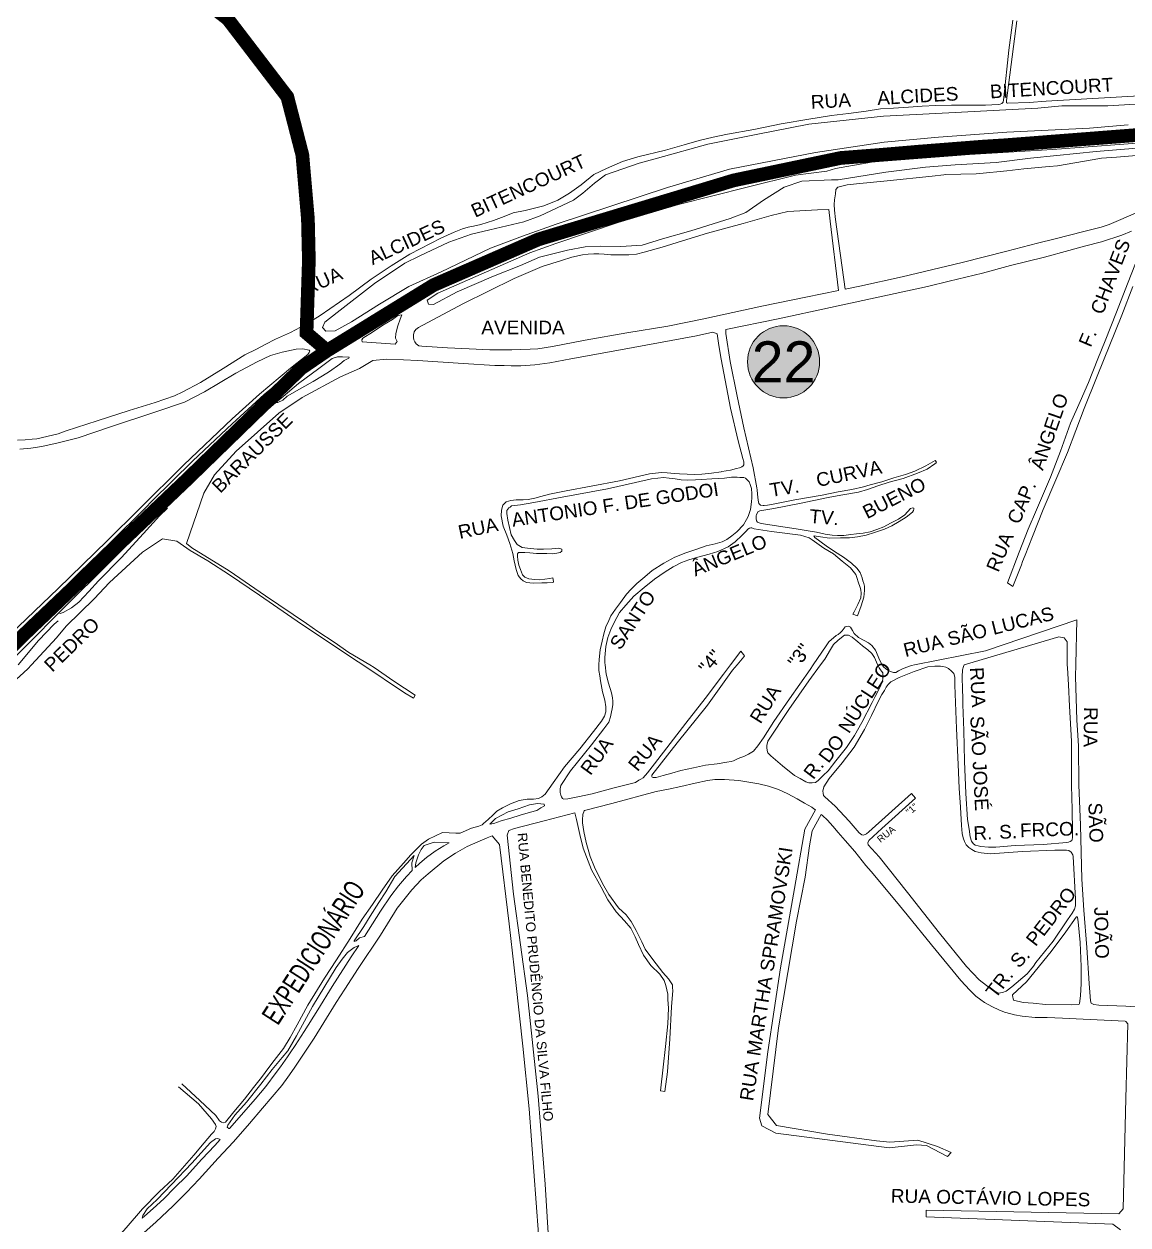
# Model space of a CAD drawing. Header units: millimetres. Extents: x 617885 to 663705, y 7172943 to 7234736.
# Drawn here: x 644975 to 645783, y 7183390 to 7184269 of the extents above; entities that cross this region are included whole.
import ezdxf
from ezdxf.enums import TextEntityAlignment as Align

# ---------------------------------------------------------------- set-up
doc = ezdxf.new("R2010")
doc.units = ezdxf.units.MM
doc.layers.add('BAIRROS', color=12, linetype='Continuous')
doc.layers.add('Escolas Municipais', color=21, linetype='Continuous')
doc.layers.add('TOP_VIAS 10.000', color=7, linetype='Continuous', lineweight=9)
doc.layers.add('VIAS', color=7, linetype='Continuous', lineweight=5)
doc.styles.add('LDUP', font='LDUP.SHX')
doc.styles.get("Standard").update_dxf_attribs({"font": 'arial.ttf'})

msp = doc.modelspace()

# ---------------------------------------------------------------- hatches: boundary and pattern name
at = {"layer": 'Escolas Municipais'}
h = msp.add_hatch(color=21, dxfattribs=at)
edge = h.paths.add_edge_path()
edge.add_arc((645531.14, 7184021.82), 26.4, 0, 360)

# ---------------------------------------------------------------- linework, layer by layer
at = {"layer": 'BAIRROS', "lineweight": 40, "ltscale": 0.3, "const_width": 10}
for points in [[(644711, 7183563), (644979, 7183826), (645093.83, 7183935.17), (645178, 7184017), (645197, 7184030), (645181.91, 7184042.9), (645183.64, 7184096.07), (645183.64, 7184096.07), (645182.94, 7184126.4), (645178.88, 7184173.17), (645167.85, 7184215.75), (645167.85, 7184215.75), (645124.31, 7184272.65), (645105.16, 7184287.45)], [(646667, 7184246), (645885, 7184194), (645805.25, 7184188.97), (645573, 7184171), (645494.6, 7184154.58), (645351.56, 7184111.38), (645275, 7184078), (645197, 7184030), (645181.91, 7184042.9), (645181.91, 7184042.9), (645181.91, 7184042.9), (645183.64, 7184096.07), (645182.94, 7184126.4), (645178.88, 7184173.17), (645167.85, 7184215.75), (645124.31, 7184272.65), (645105.16, 7184287.45)], [(644711, 7183563), (644979, 7183826), (645093.83, 7183935.17), (645178, 7184017), (645197, 7184030), (645275, 7184078), (645351.56, 7184111.37), (645494.59, 7184154.58), (645573, 7184171), (645805.25, 7184188.97), (645885, 7184194), (646664.8, 7184245.85)]]:
    msp.add_lwpolyline(points, dxfattribs=at)
at = {"layer": 'Escolas Municipais', "color": 7, "lineweight": 5}
msp.add_circle((645531.14, 7184021.82), 26.4, dxfattribs=at)
at = {"layer": 'VIAS', "color": 253}
for points in [[(645702.03, 7184271.32), (645694.23, 7184213.01), (645694.26, 7184211.31), (645694.73, 7184211.11), (645695.09, 7184211.04), (645710.9, 7184211.58), (645723.38, 7184212.53), (645834.15, 7184218.94), (645854.15, 7184220.12), (645862.15, 7184225.57), (645832.92, 7184262.32), (645815.43, 7184283.65)], [(645622.58, 7184208.26), (645632.62, 7184208.96), (645642.64, 7184209.51), (645654.14, 7184209.63), (645664.77, 7184209.67), (645672.72, 7184209.76), (645678.95, 7184209.64), (645688.34, 7184210.04), (645689.79, 7184210.38), (645690.88, 7184210.82), (645691.83, 7184211.73), (645692.29, 7184215.15), (645696.15, 7184249.81), (645698.91, 7184271.91)], [(645849.55, 7184214.05), (645768.51, 7184209.05), (645734.83, 7184209.05), (645717.28, 7184207.41), (645693.94, 7184206.13), (645652.17, 7184204), (645604.22, 7184201.65), (645549.54, 7184195.69), (645510.97, 7184188.23), (645475.59, 7184181.2), (645438.94, 7184170.76), (645425.4, 7184167.13), (645400.89, 7184158.61), (645392.8, 7184152.64), (645384.27, 7184145.19), (645377.45, 7184140.07), (645352.89, 7184128.75), (645340.95, 7184124.27), (645316.02, 7184118.31), (645302.59, 7184115.33), (645286.18, 7184109.36), (645264.78, 7184099.5), (645253.91, 7184093.96), (645231.75, 7184079.05), (645204.47, 7184057.96), (645195.3, 7184050.93), (645193.63, 7184047.05), (645195.98, 7184044.28), (645202.8, 7184044.49), (645214.73, 7184051.1), (645235.4, 7184064.09), (645256.93, 7184076.87), (645280.37, 7184087.73), (645316.66, 7184105.04), (645340.1, 7184113.78), (645364.61, 7184122.51), (645384.64, 7184129.11), (645446.09, 7184149.39), (645491.49, 7184162.81), (645554.64, 7184174.98), (645604.78, 7184182.46), (645644.63, 7184186.29), (645694.6, 7184189.93), (645755.12, 7184192.91), (645783.34, 7184195.27)], [(644970.22, 7183964.45), (644975.87, 7183964.81), (644980.97, 7183965.21), (644984.57, 7183965.54), (645000, 7183969.23), (645006.06, 7183971.35), (645028.67, 7183978.54), (645052.06, 7183986.22), (645071.13, 7183992.16), (645085.16, 7183996.93), (645091.38, 7183999.91), (645104.19, 7184006.62), (645120.96, 7184016.94), (645136.64, 7184026.82), (645145.26, 7184031.12), (645151.54, 7184034.44), (645159.09, 7184038.51), (645170.26, 7184043.16), (645177.57, 7184047.14), (645181.69, 7184049.4), (645191.93, 7184055.78), (645213.24, 7184070.31), (645229.27, 7184082.24), (645243.87, 7184092), (645257.48, 7184100.6), (645280.31, 7184112.3), (645289.96, 7184116.72), (645296.07, 7184119.22), (645300.22, 7184120.37), (645304.09, 7184121.08), (645309.49, 7184122.3), (645318.71, 7184125.31), (645326.65, 7184128.17), (645333.17, 7184130.87), (645342.07, 7184132.61), (645355.57, 7184135.95), (645366.01, 7184140.23), (645374.39, 7184145.35), (645382.86, 7184151.43), (645392.23, 7184158.78), (645401.43, 7184163.33), (645413.13, 7184168.51), (645424.5, 7184171.88), (645444.64, 7184176.83), (645458.43, 7184180.54), (645469.44, 7184183.74), (645479.58, 7184186.23), (645490.17, 7184188.4), (645509.33, 7184191.88), (645529.45, 7184195.96), (645549.73, 7184199.47), (645566.26, 7184202.12), (645578.8, 7184203.62), (645591.54, 7184205.18), (645602.1, 7184206.96), (645611.74, 7184207.45), (645622.58, 7184208.26)], [(645806.23, 7184183.15), (645728.02, 7184177.25), (645695.8, 7184175.25), (645655.06, 7184172.74), (645624.01, 7184170.73), (645595.43, 7184167.85), (645569.1, 7184163.22), (645562.7, 7184161.34), (645539.83, 7184158.37), (645504.5, 7184149.63), (645454.22, 7184136.83), (645410.12, 7184123.81), (645364.45, 7184108.48), (645345.43, 7184101.5), (645277.95, 7184072.14), (645270.19, 7184066.87), (645271.12, 7184064.08), (645274.85, 7184063.77), (645292.23, 7184073.07), (645318.92, 7184084.55), (645338.47, 7184092.3), (645352.44, 7184098.51), (645372.92, 7184103.47), (645385.95, 7184105.95), (645397.44, 7184106.57), (645412.02, 7184106.26), (645427.54, 7184107.19), (645442.44, 7184111.85), (645463.23, 7184117.74), (645492.16, 7184126.76), (645503.64, 7184131.11), (645516.38, 7184140.11), (645531.59, 7184149.72), (645544.62, 7184154.07), (645566.21, 7184154.94), (645571.23, 7184154.94), (645606, 7184160.72), (645634.96, 7184164.23), (645656.78, 7184165.98), (645686.9, 7184167.74), (645711.98, 7184170.75), (645731.21, 7184172.89), (645759.92, 7184175.65), (645789.68, 7184178.16)], [(645790.42, 7184131.34), (645769.43, 7184122.4), (645763.53, 7184120.44), (645751.05, 7184117.17), (645729.91, 7184111.84), (645716.95, 7184108.55), (645694.71, 7184102.9), (645661.98, 7184094.46), (645618.06, 7184083.89), (645587.07, 7184077.22), (645576.12, 7184074.98), (645569.07, 7184125.87), (645568.46, 7184132.82), (645568.18, 7184136.83), (645568.41, 7184140.27), (645569.07, 7184144.7), (645569.52, 7184147.92), (645570.96, 7184149.69), (645573.84, 7184150.36), (645577.72, 7184151.25), (645584.57, 7184152.06), (645607.02, 7184154.24), (645639.9, 7184157.79), (645648.39, 7184158.76), (645649.67, 7184158.79), (645672.25, 7184159.38), (645674.89, 7184159.75), (645694.67, 7184161.58), (645706.95, 7184163.05), (645725.53, 7184164.83), (645731.77, 7184165.27), (645757, 7184169.75), (645763.96, 7184170.86), (645774.88, 7184171.7), (645816.14, 7184175.12)], [(645578.64, 7183828.43), (645576.21, 7183827.89), (645574.02, 7183824.96), (645572.75, 7183823.69), (645571.03, 7183822.26), (645569.68, 7183821.45), (645564.2, 7183816.93), (645562.3, 7183814.03), (645552.75, 7183800), (645550.55, 7183796.76), (645535.38, 7183775.27), (645524.11, 7183758.68), (645516.49, 7183746.67), (645512.32, 7183740.79), (645509.08, 7183736.93), (645505.52, 7183734.59), (645502.58, 7183733.32), (645497.8, 7183731.42), (645494.52, 7183729.81), (645492.8, 7183729.27), (645489.54, 7183728.88), (645482.61, 7183727.68), (645474.06, 7183726.67), (645465.22, 7183724.77), (645456.02, 7183722.72), (645449.27, 7183720.67), (645442.9, 7183719.06), (645437.79, 7183717.5), (645435.64, 7183717.64), (645434.87, 7183717.88), (645434.7, 7183718.33), (645434.72, 7183719.27), (645453.32, 7183742.92), (645475.5, 7183770.66), (645493.84, 7183796.14), (645497.11, 7183800), (645502.12, 7183805.9), (645502.45, 7183806.61), (645501.82, 7183807.55), (645499.87, 7183810.07), (645492.36, 7183800), (645487.29, 7183793.2), (645473.66, 7183775.5), (645459.65, 7183757.4), (645448.03, 7183742.46), (645436.78, 7183727.56), (645431.54, 7183721), (645428.45, 7183717.43), (645426.71, 7183716.36), (645425.29, 7183715.56), (645422.69, 7183714.06), (645407.23, 7183710.08), (645391.12, 7183705.54), (645380.65, 7183703.36), (645373.29, 7183701.92), (645370.18, 7183701.84), (645369.2, 7183702.25), (645368.6, 7183703.36), (645368.05, 7183704.64), (645367.68, 7183706.71), (645367.7, 7183709.37), (645368.07, 7183711.78), (645375.07, 7183722.44), (645390.54, 7183741.41), (645399.59, 7183753.12), (645403.28, 7183758.2), (645404.38, 7183761.94), (645405.24, 7183765.6), (645405.74, 7183767.86), (645406.05, 7183771.08), (645406.12, 7183773.41), (645405.83, 7183775.94), (645405.27, 7183779.47), (645403.07, 7183786.53), (645401.38, 7183793.25), (645400.56, 7183800), (645400.37, 7183801.61), (645400.26, 7183805.31), (645401, 7183813.51), (645402.59, 7183819.97), (645404.69, 7183825.84), (645407.02, 7183830.97), (645411.04, 7183838.35), (645415.75, 7183843.8), (645421.43, 7183850.26), (645429.16, 7183856.69), (645436.77, 7183862.86), (645444.52, 7183868.19), (645450.43, 7183871.68), (645456.48, 7183874.83), (645461.9, 7183877.01), (645468.49, 7183878.73), (645476.56, 7183880.98), (645483.14, 7183883.04), (645490.53, 7183886.34), (645495.75, 7183890.18), (645500.95, 7183894.87), (645503.99, 7183898.01), (645505.08, 7183899.46), (645506.24, 7183900.17), (645507.14, 7183900.26), (645507.87, 7183900.21), (645509.65, 7183899.62), (645522.26, 7183897.7), (645543.45, 7183894.86), (645549.86, 7183892.95), (645552.01, 7183891.44), (645560.64, 7183885.46), (645567.74, 7183881.18), (645574.07, 7183875.86), (645580.21, 7183871.14), (645584.1, 7183866.17), (645585.08, 7183863.28), (645585.72, 7183860.91), (645587.27, 7183856.6), (645587.8, 7183854.89), (645587.99, 7183852.48), (645587.76, 7183849.16), (645585.62, 7183844.21), (645582.75, 7183838.95), (645581.86, 7183837.12), (645585.18, 7183835.97), (645588.05, 7183843.12), (645589.87, 7183849.48), (645590.38, 7183854.35), (645590.28, 7183857.71), (645589.89, 7183859.57), (645589.22, 7183861.42), (645588.78, 7183863.81), (645587.16, 7183867.63), (645584.81, 7183870.83), (645580.86, 7183874.58), (645575.06, 7183878.95), (645568.49, 7183883.11), (645562.21, 7183887.21), (645553.93, 7183893.14), (645553.25, 7183894.58), (645558.23, 7183893.62), (645564.8, 7183892.68), (645572.71, 7183893), (645579.49, 7183893.09), (645585.34, 7183893.85), (645591.56, 7183895.02), (645597.83, 7183896.86), (645604.99, 7183899.37), (645610.45, 7183901.76), (645615.68, 7183904.95), (645621, 7183908.23), (645625.64, 7183911.86), (645626.16, 7183913.07), (645626.47, 7183914.07), (645626.46, 7183914.82), (645625.66, 7183915.01), (645624.06, 7183914.36), (645619.95, 7183909.76), (645615.19, 7183906.74), (645609.53, 7183903.67), (645604.49, 7183901.12), (645599.3, 7183899.16), (645594.53, 7183897.42), (645589.39, 7183896.48), (645584.54, 7183895.82), (645580.36, 7183895.41), (645575.17, 7183894.82), (645570.66, 7183894.71), (645566.67, 7183894.85), (645561.66, 7183895.74), (645555.21, 7183897.08), (645547.81, 7183898.33), (645540.3, 7183899.53), (645524.3, 7183902.01), (645516.37, 7183903.3), (645514, 7183903.8), (645511.96, 7183904.58), (645511.25, 7183905.4), (645511.11, 7183907.18), (645511.13, 7183909.26), (645511.3, 7183909.9), (645512.34, 7183911.95), (645513.67, 7183912.84), (645524.01, 7183914.4), (645542.84, 7183918.08), (645563.8, 7183922.42), (645572.96, 7183924.13), (645586.04, 7183926.36), (645592.57, 7183928.42), (645600.16, 7183931.06), (645608.35, 7183933.63), (645618.64, 7183936.46), (645629.11, 7183940.23), (645636.18, 7183943.25), (645641.97, 7183947.06), (645642.95, 7183947.97), (645643.08, 7183948.48), (645642.23, 7183949.71), (645635.25, 7183945.6), (645627.2, 7183941.74), (645620.39, 7183939.38), (645611.94, 7183936.92), (645603.18, 7183933.94), (645594.43, 7183931.87), (645589.64, 7183930.32), (645581.13, 7183928.44), (645571.15, 7183926.6), (645559.45, 7183924.3), (645539.48, 7183920.75), (645523.43, 7183917.64), (645519.42, 7183916.91), (645516.9, 7183916.77), (645516.13, 7183916.78), (645514.38, 7183916.87), (645513.07, 7183918.04), (645512.57, 7183920.45), (645512.15, 7183924.98), (645511.94, 7183928.01), (645511.69, 7183929.64), (645508.88, 7183944.2), (645502.09, 7183973.62), (645497.09, 7183996.63), (645492.01, 7184022), (645488.87, 7184042.59), (645488.81, 7184045.45), (645527.16, 7184053.27), (645565.49, 7184061.54), (645636.44, 7184076.83), (645652.26, 7184080.76), (645676.72, 7184086.72), (645697.35, 7184092.29), (645722.26, 7184098.49), (645740.09, 7184103.35), (645751.38, 7184106.42), (645763.98, 7184109.71), (645778.72, 7184114.46), (645785.91, 7184117.46)], [(645791.58, 7184100.5), (645782.9, 7184078.89), (645774.81, 7184058.04), (645766.66, 7184037.15), (645761.14, 7184024.08), (645754.38, 7184006.77), (645748.16, 7183992.85), (645741.23, 7183977.02), (645733.97, 7183956.45), (645726.46, 7183937.38), (645716.42, 7183913.38), (645710.15, 7183899.25), (645703.63, 7183882.39), (645695.11, 7183860.17), (645698.96, 7183857.5), (645705.36, 7183873.26), (645706.12, 7183875.67), (645707.97, 7183880.26), (645713.43, 7183893.92), (645721.13, 7183913.73), (645730.39, 7183935.5), (645739.05, 7183955.33), (645751.14, 7183987.72), (645760.68, 7184011.42), (645778.74, 7184056.06), (645786.93, 7184076.99)], [(644962.71, 7183800), (644980.68, 7183817.89), (644999.3, 7183837), (645084.48, 7183921.48), (645113.11, 7183948.43), (645127.62, 7183963.37), (645142.48, 7183976.89), (645157.77, 7183990.46), (645164.88, 7183996.33), (645176.15, 7184005.96), (645190.84, 7184016.95), (645200.74, 7184024.34), (645204.54, 7184025.44), (645208.23, 7184025.54), (645213.03, 7184025.34), (645212.83, 7184024.44), (645209.53, 7184022.74), (645206.33, 7184020.04), (645198.84, 7184014.75), (645193.64, 7184011.55), (645186.85, 7184007.46), (645178.45, 7184002.66), (645167.76, 7183996.67), (645164.46, 7183993.87), (645160.86, 7183992.07), (645159.8, 7183992.14)], [(645000.38, 7183838.06), (645001.63, 7183837.61), (645003.87, 7183838.27), (645009.93, 7183841.87), (645015.17, 7183845.9), (645022.53, 7183853.81), (645029.57, 7183861.5), (645046.13, 7183878.34), (645062.63, 7183896.08), (645074.33, 7183908.98), (645080.17, 7183914.65), (645077.66, 7183914.72)], [(645803.81, 7183548.86), (645781.72, 7183550.18), (645761.82, 7183551.09), (645758.28, 7183551.53), (645756.34, 7183552.55), (645755.79, 7183554.17), (645754.98, 7183566.76), (645753.11, 7183593.19), (645751.01, 7183620.41), (645749.59, 7183643.19), (645748.48, 7183682.74), (645747.38, 7183712.22), (645746.96, 7183740.54), (645746.49, 7183748.53), (645745.84, 7183759.59), (645744.82, 7183791.64), (645745.01, 7183800.27), (645745.73, 7183833.09), (645678.89, 7183810.28), (645627.01, 7183800), (645624.79, 7183799.48), (645618.78, 7183797.36), (645615.19, 7183795.6), (645613.34, 7183794.48), (645611.74, 7183794.44), (645610.08, 7183794.98), (645607.94, 7183795.87), (645606.01, 7183797.06), (645604.3, 7183798.62), (645602.98, 7183800.5), (645601.72, 7183803.23), (645598.51, 7183810.69), (645595.71, 7183814.16), (645593.33, 7183816.11), (645590.23, 7183817.93), (645586.11, 7183820.07), (645582.91, 7183822.94), (645581.5, 7183825.17), (645580.09, 7183827.66), (645578.64, 7183828.43)], [(645000, 7183832.33), (644997.15, 7183829.7), (644985.73, 7183817.79), (644970.86, 7183800)], [(645663.32, 7183800), (645732.68, 7183820.62), (645736.54, 7183819.75), (645738.86, 7183816.95), (645738.81, 7183800.15), (645738.99, 7183797.76), (645739.68, 7183785.39), (645740.57, 7183769.83), (645741.99, 7183744.28), (645742.03, 7183727.89), (645741.98, 7183711.86), (645742.32, 7183694.1), (645742.73, 7183677.93), (645742.67, 7183673.58), (645742.46, 7183672.24), (645742.06, 7183671.5), (645740.92, 7183670.76), (645739.67, 7183670.16), (645738.52, 7183670.04), (645721.07, 7183668.6), (645700.79, 7183667.89), (645686.49, 7183666.54), (645681.05, 7183666.58), (645675.61, 7183667.14), (645673.62, 7183667.57), (645671.41, 7183668.16), (645670.05, 7183669.22), (645668.78, 7183671.09), (645667.78, 7183674.17), (645666.94, 7183679.73), (645665.83, 7183686.9), (645664.54, 7183705.97), (645663.66, 7183729.62), (645663.06, 7183751.89), (645662.37, 7183771), (645662.32, 7183775.86), (645662.25, 7183781.97), (645661.96, 7183791.26), (645662.22, 7183796.5), (645662.81, 7183798.95), (645663.32, 7183800)], [(645358.91, 7183384.05), (645356.54, 7183419.94), (645351.38, 7183484.43), (645343.66, 7183558.05), (645333.53, 7183632.13), (645328.72, 7183675.48), (645330.11, 7183678.86), (645334.18, 7183680.18), (645355.77, 7183685.96), (645378.46, 7183691.65), (645379.64, 7183686.98), (645381.9, 7183675.82), (645384.34, 7183665.77), (645390.6, 7183649.98), (645397.7, 7183637.27), (645402.58, 7183627.98), (645408.57, 7183619.39), (645414.75, 7183612.79), (645419.34, 7183607.29), (645422.6, 7183601.02), (645424.91, 7183595.41), (645428.52, 7183587.64), (645433.87, 7183580.03), (645440.55, 7183573.57), (645443.73, 7183569.14), (645445.02, 7183565.26), (645446.33, 7183558.98), (645446.51, 7183555.16), (645446.87, 7183548.84), (645446.51, 7183537.39), (645444.6, 7183520.67), (645442.94, 7183505.63), (645441.15, 7183488.23), (645444.29, 7183487.78), (645446.12, 7183502.21), (645447.88, 7183526.41), (645449.22, 7183549.78), (645449.91, 7183558.9), (645450.02, 7183561.37), (645449.9, 7183563.82), (645449.78, 7183565.84), (645446.91, 7183570.37), (645442.75, 7183574.93), (645438, 7183581.34), (645431.9, 7183589.28), (645429.92, 7183592.08), (645427.5, 7183597.25), (645423.27, 7183605.52), (645419.61, 7183612.15), (645415.9, 7183617), (645410.3, 7183622.21), (645403.18, 7183631.92), (645398.58, 7183639.97), (645392.77, 7183651.95), (645389.65, 7183659.67), (645386.65, 7183670.15), (645384.81, 7183678.05), (645384, 7183684.32), (645383.95, 7183686.73), (645384.08, 7183690.48), (645385.11, 7183693.15), (645385.4, 7183693.47), (645405.43, 7183698.62), (645437.79, 7183707.28), (645446.89, 7183709.11), (645456.03, 7183711.1), (645466.49, 7183713.51), (645475.35, 7183715.42), (645480.87, 7183716.02), (645487.8, 7183716.07), (645498.4, 7183715.47), (645505.8, 7183714.28), (645513.04, 7183713.01), (645520.12, 7183711.16), (645527.38, 7183708.7), (645534.26, 7183705.63), (645541.09, 7183701.9), (645546.55, 7183698.72), (645551.75, 7183695.78), (645553.27, 7183694.77), (645554.57, 7183693.94), (645546.68, 7183679.81), (645539.26, 7183636.46), (645528.87, 7183578.38), (645519.73, 7183516.87), (645513.64, 7183468.22), (645515.16, 7183462.65), (645525.56, 7183457.32), (645608.51, 7183446.68), (645628.55, 7183448.71), (645635.66, 7183448.2), (645651.13, 7183440.35), (645653.92, 7183443.13), (645643.78, 7183447.44), (645629.32, 7183452.26), (645609.02, 7183450.74), (645599.13, 7183451.75), (645563.31, 7183456.51), (645526.02, 7183462.92), (645519.6, 7183470.94), (645527.55, 7183534.5), (645534.26, 7183574.87), (645540.53, 7183612.5), (645546.94, 7183644.72), (645550.12, 7183667.54), (645552.16, 7183678.51), (645558.72, 7183690.52), (645559.6, 7183689.69), (645563.37, 7183686.29), (645567.23, 7183682.06), (645571.04, 7183677.3), (645576.16, 7183671.41), (645583.33, 7183663.33), (645591.28, 7183653.1), (645595.32, 7183648.71), (645612.48, 7183628.17), (645621.56, 7183617.2), (645639.32, 7183595.16), (645660.85, 7183569.04), (645667.47, 7183561.94), (645671.99, 7183557.64), (645675.66, 7183554.79), (645678.36, 7183552.84), (645684.17, 7183549.85), (645688.68, 7183547.63), (645692.97, 7183545.9), (645697.51, 7183544.59), (645700.2, 7183543.96), (645705.93, 7183542.84), (645715.36, 7183542.07), (645724.1, 7183541.93), (645735.32, 7183541.43), (645740.12, 7183541.21), (645781.31, 7183539.29), (645781.73, 7183539.13), (645783.12, 7183537.35), (645781.7, 7183482.58), (645779.76, 7183401.87), (645776.61, 7183398.3), (645635.53, 7183400.9), (645635.51, 7183395.99), (645772.23, 7183390.62), (645777.89, 7183386.62)], [(645060.6, 7183382.47), (645071.77, 7183392.33), (645084.16, 7183403.99), (645094.09, 7183413.84), (645103.38, 7183423.64), (645117.33, 7183438.96), (645128.41, 7183450.85), (645140.08, 7183464.49), (645149.79, 7183475.67), (645156.72, 7183483.89), (645163.79, 7183492.12), (645168.28, 7183498.2), (645172.96, 7183504.92), (645182.14, 7183518.8), (645187.49, 7183526.73), (645194.67, 7183538.25), (645203.61, 7183553), (645209.96, 7183562.65), (645219.7, 7183577.71), (645235.97, 7183602.17), (645248.35, 7183621.87), (645259.09, 7183635.38), (645265.73, 7183642.69), (645271.01, 7183647.11), (645282.37, 7183656.5), (645290.9, 7183662.32), (645299.61, 7183667.2), (645307.26, 7183670.49), (645314.11, 7183673.39), (645317.88, 7183674.87), (645323.24, 7183668.58), (645330.3, 7183610.56), (645335.17, 7183567.64), (645340.33, 7183521), (645344.85, 7183475.2), (645351.75, 7183383.51)]]:
    msp.add_lwpolyline(points, dxfattribs=at)
at = {"layer": 'VIAS', "color": 253, "flags": 128}
for points in [[(644965.34, 7183817.84), (644978.03, 7183830.11), (645000, 7183851.89), (645015.79, 7183867.55), (645038.35, 7183889.52), (645064.05, 7183915.01), (645068.74, 7183919.9), (645098.67, 7183949.33), (645127.55, 7183976.41), (645151.01, 7183997.88), (645179.05, 7184021.13), (645202.85, 7184037.91), (645236.84, 7184059.91), (645250.99, 7184068.19), (645277.85, 7184082.71), (645290.9, 7184088.89), (645307.19, 7184096.41), (645326.11, 7184104.61), (645351.64, 7184114.12), (645389.45, 7184127.02), (645458.2, 7184148.3), (645500.4, 7184159.82), (645525.46, 7184165.47), (645547.29, 7184169.74), (645566.62, 7184173.37), (645582.67, 7184175.92), (645595.51, 7184177.49), (645629.95, 7184180.4), (645676.74, 7184183.92), (645719.55, 7184186.66), (645753.6, 7184188.81), (645849.95, 7184195.27)], [(644970.77, 7183813.18), (645000, 7183841.9), (645043.35, 7183884.74), (645070.64, 7183912.14), (645073.41, 7183914.94), (645093.83, 7183935.17), (645113.12, 7183953.96), (645126.33, 7183967.01), (645145.66, 7183984.09), (645159.65, 7183996.51), (645177.56, 7184011.14), (645191.2, 7184021.73), (645209.62, 7184034.85), (645236.57, 7184051.93), (645262.51, 7184067.38), (645284.38, 7184078.79), (645310.04, 7184090.74), (645340.76, 7184103.35), (645370.35, 7184113.56), (645415.01, 7184127.58), (645444.82, 7184136.8), (645504.27, 7184153.4), (645533.47, 7184160.13), (645562.44, 7184165.55), (645590.99, 7184170.02), (645620.61, 7184172.94), (645700.12, 7184178.42), (645754.09, 7184182.36), (645898.94, 7184191.72)], [(645090.55, 7183493.53), (645103.92, 7183481.25), (645115.41, 7183470.17), (645118.22, 7183466.29), (645119.6, 7183465.35), (645121.01, 7183464.92), (645122.57, 7183465.31), (645128.74, 7183472.95), (645136.6, 7183482.09), (645143.21, 7183490.62), (645149.06, 7183497.94), (645154.39, 7183505.29), (645158.26, 7183510.43), (645164.95, 7183519.32), (645169.94, 7183527.31), (645175.02, 7183536.57), (645182.9, 7183551.02), (645195.16, 7183570.69), (645203.98, 7183584.08), (645213.75, 7183599.82), (645222.76, 7183613.99), (645230.21, 7183624.68), (645237.35, 7183635.13), (645244.7, 7183645.69), (645253.02, 7183654.95), (645258.35, 7183660.89), (645262.37, 7183665.06), (645266.16, 7183668.8), (645271.1, 7183672.59), (645281.4, 7183677.35), (645291.11, 7183676.96), (645294.5, 7183676.77), (645302.62, 7183680.48), (645308.12, 7183682.05), (645310.54, 7183682.86), (645311.56, 7183683.9), (645315, 7183686.95), (645318.53, 7183690.26), (645321.18, 7183692.91), (645325.43, 7183695.43), (645331.15, 7183698.35), (645337.52, 7183700.86), (645343.42, 7183701.79), (645348.01, 7183701.81), (645351.72, 7183702.35), (645354.12, 7183703.54), (645356.57, 7183705.32), (645362.5, 7183713.68), (645370.78, 7183725.31), (645382.02, 7183738.7), (645391.93, 7183751.21), (645397.83, 7183758.89), (645400.06, 7183762.57), (645400.97, 7183765.6), (645401.15, 7183767.89), (645401.14, 7183769.34), (645400.24, 7183774.25), (645398.69, 7183780.31), (645397.12, 7183788.32), (645396.62, 7183791.91), (645396.03, 7183795.85), (645395.98, 7183799.59), (645395.99, 7183800), (645396.09, 7183803.9), (645396.97, 7183810.92), (645398.45, 7183817.49), (645399.6, 7183822.71), (645400.96, 7183827.85), (645403.14, 7183832.47), (645404.7, 7183835.94), (645408.04, 7183840.79), (645411.77, 7183845.79), (645416.05, 7183851.71), (645419.61, 7183855.33), (645423.82, 7183859.69), (645429.7, 7183864.38), (645435.04, 7183869.16), (645443.43, 7183874.51), (645451.54, 7183878.75), (645459.67, 7183882.12), (645467.67, 7183884.65), (645474.37, 7183887.05), (645480.97, 7183888.68), (645486.21, 7183890.07), (645489.56, 7183891.75), (645493.29, 7183894.5), (645497.04, 7183897.43), (645501.75, 7183902.43), (645504.04, 7183906.35), (645505.15, 7183908.55), (645506.97, 7183913.63), (645507.73, 7183919.25), (645507.81, 7183922.19), (645507.87, 7183925.25), (645507.71, 7183929.09), (645506.79, 7183932.11), (645506.03, 7183933.99), (645504.45, 7183935.46), (645503.2, 7183936.55), (645502.04, 7183937.1), (645499.09, 7183937.19), (645497.08, 7183937.52), (645493.04, 7183937.52), (645487.79, 7183936.71), (645478.69, 7183936.1), (645471.11, 7183935.63), (645466.66, 7183935.35), (645461.06, 7183935.26), (645456.18, 7183935.44), (645451.67, 7183936.17), (645447.5, 7183936.75), (645443.36, 7183937.05), (645439.05, 7183936.76), (645434.53, 7183936.1), (645422.87, 7183933.38), (645402.26, 7183928.84), (645369.09, 7183922.72), (645348.39, 7183918.74), (645338.48, 7183917.25), (645334.26, 7183916.78), (645332.07, 7183916.32), (645330.88, 7183915.53), (645329.97, 7183914.86), (645329.25, 7183914.06), (645328.64, 7183912.99), (645328.59, 7183911.85), (645328.61, 7183910.77), (645329.33, 7183905.94), (645331.78, 7183895.31), (645334.21, 7183890.95), (645336.13, 7183888.17), (645339.67, 7183886.02), (645343.67, 7183885.32), (645350.78, 7183884.7), (645355.51, 7183884.63), (645361.53, 7183884.99), (645366.38, 7183885.5), (645368.78, 7183884.79), (645368.87, 7183883.31), (645367.64, 7183882.28), (645365.22, 7183881.7), (645362.3, 7183881.39), (645357.74, 7183881.49), (645354.21, 7183881.56), (645350.23, 7183881.64), (645345.45, 7183882.13), (645341.74, 7183882.24), (645338.76, 7183882.3), (645337.08, 7183882.34), (645336.43, 7183881.34), (645336.4, 7183879.6), (645336.52, 7183876.56), (645337.24, 7183872.98), (645338.68, 7183869.72), (645340.08, 7183865.92), (645341.71, 7183864.24), (645344.73, 7183863.05), (645348.99, 7183862.51), (645352.7, 7183862.26), (645356.3, 7183862.8), (645360.05, 7183863.3), (645362.16, 7183863.67), (645362.69, 7183861.15), (645362.51, 7183860.27), (645358.11, 7183860.08), (645354.13, 7183859.98), (645347.83, 7183859.92), (645342.94, 7183860.21), (645340.55, 7183861.42), (645338.84, 7183863.02), (645336.79, 7183865.46), (645335.37, 7183869.79), (645333.83, 7183876.15), (645332.95, 7183881.6), (645330.86, 7183888.86), (645328.62, 7183894.94), (645325.79, 7183901.6), (645324.51, 7183909.2), (645324.62, 7183913.34), (645325.58, 7183916.92), (645328.1, 7183919.27), (645331.38, 7183920.22), (645335.31, 7183920.88), (645340.5, 7183920.82), (645344.07, 7183920.97), (645349.13, 7183921.99), (645353.46, 7183923.34), (645359.82, 7183925.05), (645371.95, 7183927.46), (645390.38, 7183930.79), (645411.02, 7183934.83), (645432.98, 7183939.73), (645441.87, 7183940.92), (645445.95, 7183940.69), (645451.21, 7183940.06), (645454.95, 7183939.81), (645460.47, 7183939.7), (645465.7, 7183939.35), (645471.41, 7183939.6), (645478.42, 7183940.32), (645485.41, 7183941.33), (645486.07, 7183941.54), (645492.38, 7183942.55), (645496.62, 7183943.65), (645498.88, 7183944.27), (645500.61, 7183945.01), (645501.69, 7183945.8), (645502.08, 7183946.53), (645502.08, 7183947.55), (645502.07, 7183948.6), (645501.39, 7183951.16), (645497.84, 7183964.07), (645492.24, 7183987.93), (645485.36, 7184023.65), (645483.73, 7184033.84), (645482.42, 7184042.32), (645479.41, 7184043.48), (645467.44, 7184040.88), (645411.75, 7184030.67), (645375.4, 7184023.99), (645360.05, 7184021.16), (645349.01, 7184019.69), (645338.89, 7184018.88), (645331.79, 7184018.85), (645326.6, 7184019.01), (645319.71, 7184019.22), (645296.49, 7184020.54), (645263.31, 7184022.7), (645252.85, 7184023.15), (645240.53, 7184023.75), (645230.53, 7184022.72), (645220.67, 7184016.99), (645206.85, 7184010.82), (645178.71, 7183995.66), (645161.64, 7183984.33), (645130.31, 7183956.4), (645114.53, 7183939.14), (645106.75, 7183925.77), (645094.07, 7183888.89), (645097.99, 7183885.71), (645125.22, 7183868.93), (645151.81, 7183850.49), (645181.85, 7183830.32), (645190.3, 7183824.54), (645202.16, 7183816.56), (645212.94, 7183809.15), (645228.31, 7183800), (645231.48, 7183798.11), (645245.91, 7183788.17), (645261.56, 7183777.83), (645260.12, 7183775.75), (645253.67, 7183779.65), (645223.09, 7183800), (645216.39, 7183804.46), (645195.52, 7183818.44), (645178.15, 7183829.84), (645147.51, 7183851.08)], [(644959.68, 7183817.12), (645000, 7183856.04), (645036.07, 7183890.86), (645059.59, 7183914.33), (645092.16, 7183946.5), (645127.57, 7183980.15), (645147.58, 7183998.13), (645170.24, 7184017.17), (645182.89, 7184027.19), (645183.89, 7184028.64), (645184.23, 7184029.63), (645183.75, 7184030.23), (645179.24, 7184031.2), (645174.27, 7184031.07), (645163.97, 7184028.93), (645155.44, 7184026.37), (645145.67, 7184021.81), (645130.06, 7184013.44), (645107.35, 7183999.97), (645092.67, 7183992.27), (645071.66, 7183985.13), (645038.37, 7183974.16), (645014.72, 7183966.2), (645000, 7183962.44), (644988.04, 7183959.77), (644980.05, 7183958.51), (644972.14, 7183957.9)], [(645147.51, 7183851.08), (645125.43, 7183866.04), (645109.79, 7183876.07), (645096.68, 7183883.64), (645087.04, 7183890.5), (645076.56, 7183892.35), (645061.84, 7183882.6), (645037.72, 7183860.34), (645026.5, 7183848.38), (645006.07, 7183828.33), (644998.89, 7183819.87), (644980.7, 7183800), (644977.91, 7183797.05), (644966.48, 7183786.54)], [(645220.13, 7183594.67), (645216.74, 7183593.11), (645211.83, 7183589.6), (645207.94, 7183584.55), (645203.66, 7183578.48), (645186.24, 7183550.08), (645174.57, 7183528.64), (645168.27, 7183517.51), (645164, 7183512.63), (645156.79, 7183503.79), (645148.47, 7183493.11), (645137.88, 7183480.1), (645129.42, 7183470.59), (645124.31, 7183463.08), (645123.84, 7183461.81), (645125.14, 7183460.83), (645125.59, 7183460.66), (645127.51, 7183462.87), (645144.27, 7183482.24), (645152.12, 7183491.47), (645159.76, 7183501.7), (645162.95, 7183505.86), (645167.96, 7183513.29), (645169.92, 7183516.11), (645173.65, 7183521.58), (645180.09, 7183531.61), (645190.11, 7183547.52), (645200.76, 7183564.69), (645214.58, 7183586.42), (645220.13, 7183594.67)], [(644944.02, 7183315.32), (644989.2, 7183344.69), (644999.55, 7183351.5), (645000, 7183351.79), (645013.79, 7183360.73), (645027.72, 7183370), (645036.87, 7183376.33), (645043.95, 7183381.34), (645049.91, 7183388.15), (645061.73, 7183401.98), (645074.13, 7183414.31), (645083.94, 7183423.65), (645092.71, 7183433.46), (645099.32, 7183441.19), (645107, 7183450.34), (645112.38, 7183456.69), (645114.27, 7183458.63), (645115.34, 7183460.43), (645115.78, 7183462.07), (645115.17, 7183463.67), (645112.25, 7183467.74), (645102.9, 7183478.88), (645088.18, 7183491.1)], [(645118.63, 7183452.63), (645116.98, 7183453.5), (645115.31, 7183453.21), (645111.71, 7183450.44), (645097.9, 7183435.45), (645083.08, 7183419.7), (645072.53, 7183408.7), (645065.32, 7183401.91), (645062.11, 7183397.16), (645061.56, 7183395.1), (645063.24, 7183396.45), (645069.75, 7183402.2), (645077.46, 7183409.37), (645085.39, 7183417.2), (645093.95, 7183425.88), (645105.36, 7183438.32), (645114.85, 7183448.28), (645118.63, 7183452.63)]]:
    msp.add_lwpolyline(points, dxfattribs=at)
at = {"layer": 'VIAS', "color": 253}
for points in [[(645423.47, 7184100.53), (645429, 7184102.03), (645442.34, 7184105.64), (645460.33, 7184111.26), (645475.42, 7184115.96), (645501.55, 7184123.11), (645522, 7184128.95), (645534.17, 7184131.87), (645555.93, 7184133.09), (645564.33, 7184133.17), (645565.19, 7184124.81), (645571.33, 7184074), (645547.4, 7184069.1), (645515.31, 7184062.64), (645472.7, 7184053.27), (645446.4, 7184047.97), (645416.45, 7184042.97), (645385.98, 7184037.6), (645361.87, 7184033.01), (645351.27, 7184031.42), (645345.7, 7184031.15), (645338.28, 7184030.71), (645332.2, 7184030.64), (645325.67, 7184030.66), (645316.17, 7184030.66), (645300.96, 7184031.24), (645285.09, 7184032.06), (645266.44, 7184033.25), (645264.06, 7184033.57), (645262.3, 7184034.91), (645261.18, 7184036.38), (645260.56, 7184037.85), (645260.14, 7184039.58), (645260.15, 7184041.66), (645260.69, 7184043.79), (645261.86, 7184045.35), (645264.01, 7184046.89), (645296.27, 7184064.33), (645333.89, 7184082.7), (645354.52, 7184091.65), (645368.47, 7184095.97), (645376.1, 7184098.29), (645383.83, 7184100.02), (645388.12, 7184100.6), (645392.35, 7184100.85), (645395.99, 7184100.78), (645399.92, 7184100.7), (645404.81, 7184100.23), (645408.3, 7184100.2), (645417.85, 7184100.08)], [(645222.64, 7184036.54), (645246.7, 7184034.67), (645248.23, 7184036.71), (645247.04, 7184039.08), (645247.21, 7184042.63), (645248.73, 7184048.22), (645250.43, 7184052.97), (645251.78, 7184056.18), (645248.73, 7184055.68), (645244.84, 7184052.8), (645237.89, 7184048.56), (645230.26, 7184043.48), (645223.15, 7184039.08), (645222.47, 7184037.89)], [(645575.74, 7183821.78), (645571.05, 7183818.2), (645567.82, 7183814.89), (645565.61, 7183811.28), (645561.27, 7183804.09), (645558.24, 7183800), (645549.61, 7183788.37), (645534.88, 7183767.3), (645519.68, 7183744.18), (645518.85, 7183740.9), (645518.82, 7183739.53), (645519.05, 7183737.35), (645519.7, 7183735.75), (645521.73, 7183733.46), (645530.44, 7183726.12), (645539.1, 7183719.12), (645543.24, 7183716.93), (645547.37, 7183714.33), (645549.61, 7183713.7), (645552.15, 7183713.65), (645554.58, 7183713.87), (645556.58, 7183715.33), (645560.25, 7183719.12), (645563.71, 7183722.57), (645569.3, 7183729.83), (645577.14, 7183739.51), (645583.19, 7183748.42), (645588.55, 7183757.89), (645596.1, 7183772.44), (645598.14, 7183776.97), (645600.77, 7183782.04), (645601.82, 7183784.07), (645603.67, 7183788.09), (645603.93, 7183790.13), (645604.04, 7183791.98), (645603.93, 7183793.24), (645603.71, 7183794.09), (645602.86, 7183795.47), (645602.19, 7183796.39), (645601.11, 7183797.76), (645600.37, 7183799.28), (645599.15, 7183801.95), (645597.64, 7183805.39), (645595.64, 7183808.34), (645592.78, 7183810.95), (645588.87, 7183814.07), (645585.57, 7183816.93), (645581.41, 7183820.23), (645578.63, 7183821.7)], [(645714.19, 7183579.42), (645715.85, 7183582.09), (645728.56, 7183597.93), (645739.12, 7183613.33), (645742.39, 7183618.28), (645744.06, 7183621.33), (645744.75, 7183623.62), (645744.94, 7183625.98), (645744.94, 7183628.56), (645743.14, 7183659.73), (645742.9, 7183661.11), (645741.59, 7183662.93), (645739.97, 7183664.24), (645738.32, 7183664.45), (645738.07, 7183664.52), (645729.78, 7183664.54), (645706.02, 7183663.36), (645682.42, 7183661.74), (645675.84, 7183662.4), (645671.45, 7183663.45), (645668.91, 7183664.81), (645666.78, 7183666.29), (645664.87, 7183668.42), (645663.6, 7183670.84), (645662.56, 7183673.4), (645661.94, 7183676.66), (645661.42, 7183682.37), (645660.73, 7183695.88), (645659.78, 7183709.85), (645658.95, 7183727.13), (645657.7, 7183753.46), (645656.57, 7183785.14), (645656.56, 7183790.96), (645655.67, 7183793.77), (645654.08, 7183795.51), (645651.88, 7183797.3), (645650.02, 7183798.23), (645647.7, 7183798.84), (645646.08, 7183799.05), (645643.99, 7183799.12), (645641.8, 7183799.13), (645636.66, 7183798.62), (645626.86, 7183795.22), (645615.79, 7183790.82), (645609.67, 7183787.69), (645607.67, 7183785.63), (645606.32, 7183783.65), (645604.96, 7183781.26), (645603.17, 7183778.37), (645600.68, 7183773.8), (645595.45, 7183762.97), (645590.33, 7183752.66), (645582.9, 7183739.75), (645574.13, 7183728.32), (645564.62, 7183716.88), (645560.56, 7183710.69), (645559.97, 7183707.57), (645560.04, 7183706.07), (645560.48, 7183704.38), (645561.43, 7183703.45), (645568.88, 7183696.71), (645579.05, 7183685.53), (645586.38, 7183677.02), (645588.34, 7183675.56), (645589.44, 7183675.41), (645590.78, 7183675.88), (645591.88, 7183676.48), (645593.55, 7183677.78), (645624.75, 7183706), (645627.71, 7183702.54), (645603.13, 7183680.29), (645593.62, 7183671.47), (645592.85, 7183669.68), (645593.13, 7183668.41), (645601.24, 7183659.49), (645621.83, 7183633.4), (645645.4, 7183603.8), (645664.95, 7183579.35), (645674.22, 7183569.5), (645682.79, 7183562.97), (645688.39, 7183559.67), (645691.48, 7183560.19), (645694.19, 7183561.28), (645698.27, 7183564.3), (645709.56, 7183574.03), (645711.97, 7183576.95)], [(645336.92, 7183694.65), (645345.13, 7183697.53), (645351.04, 7183698.5), (645355.9, 7183698.07), (645356.06, 7183696.93), (645353.51, 7183695.36), (645350.58, 7183693.49), (645345.8, 7183692.2), (645338.32, 7183689.96), (645331.39, 7183687.92), (645324.49, 7183685.89), (645319.12, 7183683.89), (645316.12, 7183683.46), (645320.26, 7183687.49), (645329.44, 7183692.48)], [(645699.51, 7183554.67), (645698.66, 7183557.98), (645698.77, 7183558.47), (645708.87, 7183568.02), (645727.15, 7183590.19), (645737.84, 7183604.77), (645745.29, 7183615.47), (645745.99, 7183615.87), (645746.44, 7183615.37), (645746.78, 7183611.91), (645748.2, 7183596.74), (645749.1, 7183579.3), (645749.1, 7183566.84), (645748.5, 7183557.88), (645747.87, 7183552.11), (645747.62, 7183551.68), (645746.97, 7183551.49), (645742.05, 7183551.2), (645722.88, 7183551.54), (645713.79, 7183552.33), (645706.64, 7183553.01)]]:
    msp.add_lwpolyline(points, close=True, dxfattribs=at)
at = {"layer": 'VIAS', "color": 253, "flags": 128}
for points in [[(645261.49, 7183651.69), (645261.85, 7183655.06), (645263.83, 7183660.95), (645265.89, 7183665.03), (645268.1, 7183667.8), (645275.28, 7183670.16), (645286.33, 7183669.74), (645282.48, 7183667.51), (645276.12, 7183663.71), (645269.8, 7183659.14), (645264.81, 7183654.89)], [(645224.45, 7183601.21), (645220.63, 7183600.32), (645218.36, 7183598.18), (645216.8, 7183597.46), (645216.72, 7183597.99), (645223.78, 7183608.5), (645228.41, 7183616.07), (645234.78, 7183626.07), (645240.03, 7183633.81), (645246.51, 7183645.16), (645260.65, 7183660.62), (645258.92, 7183655.2), (645259.23, 7183649.49), (645255.04, 7183645.08), (645249.24, 7183638.42), (645243.7, 7183631.02), (645236.09, 7183619.88)]]:
    msp.add_lwpolyline(points, close=True, dxfattribs=at)

# ---------------------------------------------------------------- texts
at = {"layer": 'Escolas Municipais', "color": 7}
msp.add_text('22', height=30, dxfattribs=at).set_placement((645531.14, 7184021.82), align=Align.MIDDLE_CENTER)
at = {"layer": 'TOP_VIAS 10.000', "color": 251, "style": 'LDUP'}
for s, height, rotation, width, p in [('RUA     ALCIDES      BITENCOURT', 10, 3.35203, 1.04, (645551.36, 7184206.88)), ('RUA      ALCIDES      BITENCOURT', 10, 24.78549, 1.04, (645182.57, 7184070.43)), ('CHAVES', 10, 69, 1.04, (645764.79, 7184055.7)), ('F.', 10, 67, 1.04, (645755.95, 7184031.88)), ('ÂNGELO', 10, 71, 1.04, (645720.99, 7183941.77)), ('BARAUSSE', 10, 44.5978, 1.04, (645118.67, 7183925.08)), ('CURVA', 10, 12, 1.04, (645556.24, 7183930.13)), ('ANTONIO F. DE GODOI', 10, 8.59397, 1.04, (645332.91, 7183901.06)), ('TV.', 10, 9.20242, 1.04, (645521.89, 7183922.86)), ('BUENO', 10, 27, 1.04, (645592.34, 7183906.56)), ('CAP.', 10, 67, 1.04, (645703.7, 7183902.2)), ('TV.', 10, 355, 1.04, (645549.69, 7183904.07)), ('RUA', 10, 12, 1.04, (645294.13, 7183892.12)), ('ÂNGELO', 10, 22.46707, 1.04, (645466.47, 7183864.56)), ('RUA', 10, 67, 1.04, (645688.33, 7183867.23)), ('SANTO', 10, 56.52362, 1.04, (645411.6, 7183810.24)), ('RUA SÃO LUCAS', 10, 14.08861, 1.04, (645620.37, 7183805.71)), ('PEDRO', 10, 44.01412, 1.04, (644995.75, 7183794.21)), ('"3"', 10, 53, 1.04, (645541.38, 7183796.64)), ('"4"', 10, 50, 1.04, (645475.67, 7183792.3)), ('NÚCLEO', 10, 56.94772, 1.04, (645578.98, 7183749.19)), ('RUA', 10, 273, 1.04, (645667.56, 7183798.07)), ('RUA', 10, 58, 1.04, (645514.25, 7183756.24)), ('RUA', 10, 269.30176, 1.04, (645751.17, 7183769.26)), ('SÃO JOSÉ', 10, 273, 1.04, (645667.79, 7183762.44)), ('RUA', 10, 54.01245, 1.04, (645389.78, 7183718.52)), ('RUA', 10, 51, 1.04, (645424.3, 7183721.36)), ('DO', 10, 53, 1.04, (645563.96, 7183727.46)), ('R.', 10, 53, 1.04, (645552.96, 7183715.56)), ('"1"', 5, 39.95327, 1.04, (645623.28, 7183689.67)), ('SÃO', 10, 271.82722, 1.04, (645754.28, 7183699.09)), ('S.', 10, 2, 1.04, (645689.12, 7183672.74)), ('FRCO.', 10, 2, 1.04, (645704.38, 7183673.87)), ('RUA BENEDITO PRUDÊNCIO DA SILVA FILHO', 7, 275.23477, 1.04, (645336.3, 7183676.86)), ('RUA', 5, 38.58231, 1.04, (645602.06, 7183669.62)), ('R.', 10, 2, 1.04, (645670.24, 7183671.89)), ('RUA MARTHA SPRAMOVSKI', 10, 81.0934, 1.04, (645508.83, 7183480.39)), ('EXPEDICIONÁRIO', 15, 57.18668, 0.69, (645160.95, 7183535.54)), ('PEDRO', 10, 52.12661, 1.04, (645715.69, 7183593.33)), ('JOÃO', 10, 271.48464, 1.04, (645758.5, 7183622.68)), ('S.', 10, 46.96528, 1.04, (645703.39, 7183577.52)), ('TR.', 10, 52.35451, 1.04, (645686.27, 7183555.22)), ('RUA OCTÁVIO LOPES', 10, 358.87533, 1.04, (645609.59, 7183406.53))]:
    msp.add_text(s, height=height, rotation=rotation, dxfattribs=dict(at, width=width)).set_placement(p)
at = {"layer": 'TOP_VIAS 10.000', "color": 251, "style": 'LDUP', "width": 1.04}
msp.add_text('AVENIDA', height=10, dxfattribs=at).set_placement((645309.86, 7184041.95))

doc.saveas('drawing.dxf')
